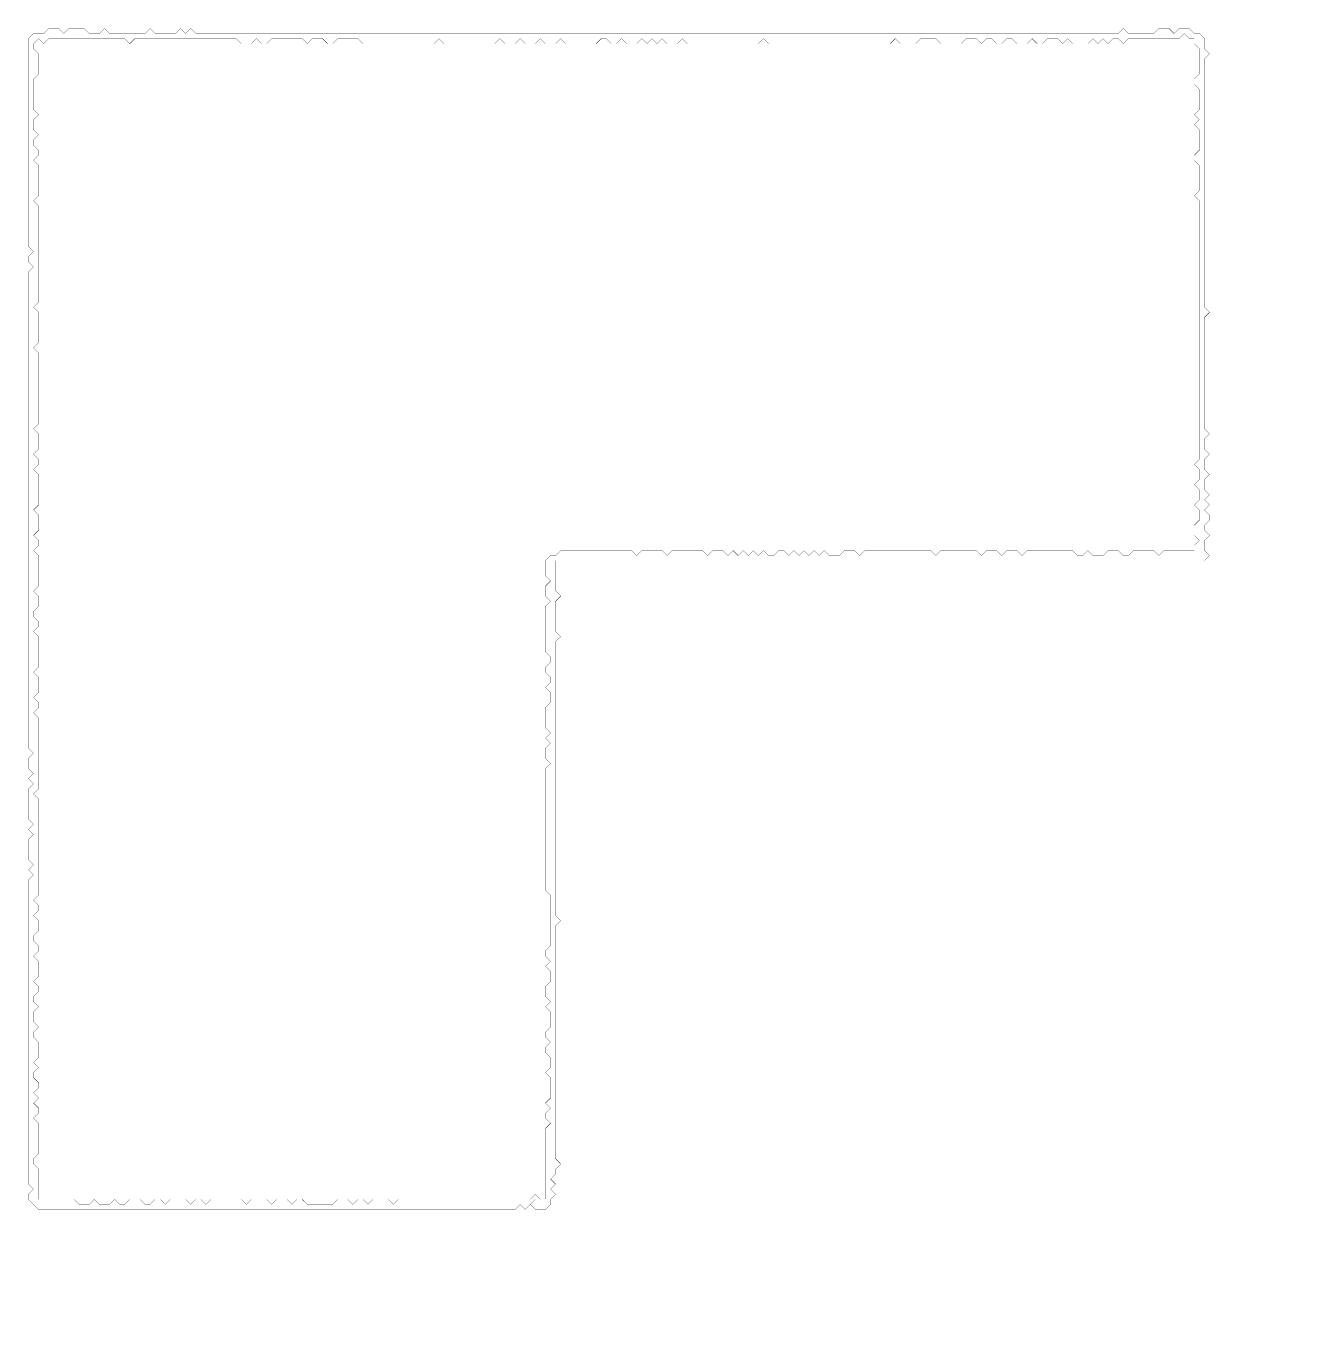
# Model space of a CAD drawing. Header units: metres. Extents: x 0 to 5174, y -5174 to 0.
# Drawn here: x 2597 to 5174, y -5174 to -2587 of the extents above; entities that cross this region are included whole.
import ezdxf

# ---------------------------------------------------------------- set-up
doc = ezdxf.new("R2010")
doc.units = ezdxf.units.M
doc.layers.add('conductor', color=1, linetype='Continuous')
doc.layers.add('substrate', color=5, linetype='Continuous')

msp = doc.modelspace()

# ---------------------------------------------------------------- linework, layer by layer
at = {"layer": 'conductor', "const_width": 0.5}
msp.add_lwpolyline([(4910.625, -2602.125), (4900.5, -2612.25), (4890.375, -2612.25), (4880.25, -2612.25), (4870.125, -2612.25), (4860, -2612.25), (4849.875, -2612.25), (4839.75, -2612.25), (4829.625, -2612.25), (4819.5, -2612.25), (4809.375, -2612.25), (4799.25, -2612.25), (4789.125, -2622.375), (4779, -2612.25), (4768.875, -2612.25), (4758.75, -2622.375), (4748.625, -2612.25), (4738.5, -2622.375), (4728.375, -2612.25), (4718.25, -2622.375), (4708.125, -2622.375), (4698, -2622.375), (4687.875, -2622.375), (4677.75, -2612.25), (4667.625, -2622.375), (4657.5, -2612.25), (4647.375, -2612.25), (4637.25, -2612.25), (4627.125, -2622.375), (4617, -2622.375), (4606.875, -2612.25), (4596.75, -2622.375), (4586.625, -2622.375), (4576.5, -2622.375), (4566.375, -2612.25), (4556.25, -2612.25), (4546.125, -2622.375), (4536, -2622.375), (4525.875, -2612.25), (4515.75, -2612.25), (4505.625, -2622.375), (4495.5, -2612.25), (4485.375, -2612.25), (4475.25, -2612.25), (4465.125, -2622.375), (4455, -2622.375), (4444.875, -2622.375), (4434.75, -2622.375), (4424.625, -2622.375), (4414.5, -2612.25), (4404.375, -2612.25), (4394.25, -2612.25), (4384.125, -2612.25), (4374, -2622.375), (4363.875, -2622.375), (4353.75, -2622.375), (4343.625, -2622.375), (4333.5, -2612.25), (4323.375, -2622.375), (4313.25, -2622.375), (4303.125, -2622.375), (4293, -2622.375), (4282.875, -2622.375), (4272.75, -2622.375), (4262.625, -2622.375), (4252.5, -2622.375), (4242.375, -2622.375), (4232.25, -2622.375), (4222.125, -2622.375), (4212, -2622.375), (4201.875, -2622.375), (4191.75, -2622.375), (4181.625, -2622.375), (4171.5, -2622.375), (4161.375, -2622.375), (4151.25, -2622.375), (4141.125, -2622.375), (4131, -2622.375), (4120.875, -2622.375), (4110.75, -2622.375), (4100.625, -2622.375), (4090.5, -2622.375), (4080.375, -2622.375), (4070.25, -2612.25), (4060.125, -2622.375), (4050, -2622.375), (4039.875, -2622.375), (4029.75, -2622.375), (4019.625, -2622.375), (4009.5, -2622.375), (3999.375, -2622.375), (3989.25, -2622.375), (3979.125, -2622.375), (3969, -2622.375), (3958.875, -2622.375), (3948.75, -2622.375), (3938.625, -2622.375), (3928.5, -2622.375), (3918.375, -2622.375), (3908.25, -2612.25), (3898.125, -2622.375), (3888, -2622.375), (3877.875, -2622.375), (3867.75, -2612.25), (3857.625, -2622.375), (3847.5, -2612.25), (3837.375, -2622.375), (3827.25, -2612.25), (3817.125, -2622.375), (3807, -2622.375), (3796.875, -2622.375), (3786.75, -2612.25), (3776.625, -2622.375), (3766.5, -2622.375), (3756.375, -2612.25), (3746.25, -2612.25), (3736.125, -2622.375), (3726, -2622.375), (3715.875, -2622.375), (3705.75, -2622.375), (3695.625, -2622.375), (3685.5, -2622.375), (3675.375, -2622.375), (3665.25, -2612.25), (3655.125, -2622.375), (3645, -2622.375), (3634.875, -2622.375), (3624.75, -2612.25), (3614.625, -2622.375), (3604.5, -2622.375), (3594.375, -2622.375), (3584.25, -2612.25), (3574.125, -2622.375), (3564, -2622.375), (3553.875, -2622.375), (3543.75, -2612.25), (3533.625, -2622.375), (3523.5, -2622.375), (3513.375, -2622.375), (3503.25, -2622.375), (3493.125, -2622.375), (3483, -2622.375), (3472.875, -2622.375), (3462.75, -2622.375), (3452.625, -2622.375), (3442.5, -2622.375), (3432.375, -2622.375), (3422.25, -2612.25), (3412.125, -2622.375), (3402, -2622.375), (3391.875, -2622.375), (3381.75, -2622.375), (3371.625, -2622.375), (3361.5, -2622.375), (3351.375, -2622.375), (3341.25, -2622.375), (3331.125, -2622.375), (3321, -2622.375), (3310.875, -2622.375), (3300.75, -2622.375), (3290.625, -2622.375), (3280.5, -2622.375), (3270.375, -2622.375), (3260.25, -2612.25), (3250.125, -2612.25), (3240, -2612.25), (3229.875, -2612.25), (3219.75, -2612.25), (3209.625, -2622.375), (3199.5, -2622.375), (3189.375, -2612.25), (3179.25, -2612.25), (3169.125, -2612.25), (3159, -2622.375), (3148.875, -2612.25), (3138.75, -2612.25), (3128.625, -2612.25), (3118.5, -2612.25), (3108.375, -2612.25), (3098.25, -2612.25), (3088.125, -2612.25), (3078, -2622.375), (3067.875, -2622.375), (3057.75, -2612.25), (3047.625, -2622.375), (3037.5, -2622.375), (3027.375, -2622.375), (3017.25, -2612.25), (3007.125, -2612.25), (2997, -2612.25), (2986.875, -2612.25), (2976.75, -2612.25), (2966.625, -2612.25), (2956.5, -2612.25), (2946.375, -2612.25), (2936.25, -2612.25), (2926.125, -2612.25), (2916, -2612.25), (2905.875, -2612.25), (2895.75, -2612.25), (2885.625, -2612.25), (2875.5, -2612.25), (2865.375, -2612.25), (2855.25, -2612.25), (2845.125, -2612.25), (2835, -2612.25), (2824.875, -2612.25), (2814.75, -2612.25), (2804.625, -2622.375), (2794.5, -2612.25), (2784.375, -2612.25), (2774.25, -2612.25), (2764.125, -2612.25), (2754, -2612.25), (2743.875, -2612.25), (2733.75, -2612.25), (2723.625, -2612.25), (2713.5, -2612.25), (2703.375, -2612.25), (2693.25, -2612.25), (2683.125, -2612.25), (2673, -2612.25), (2662.875, -2612.25), (2652.75, -2612.25), (2642.625, -2612.25), (2632.5, -2622.375), (2622.375, -2612.25), (2612.25, -2622.375), (2612.25, -2632.5), (2622.375, -2642.625), (2622.375, -2652.75), (2622.375, -2662.875), (2622.375, -2673), (2622.375, -2683.125), (2612.25, -2693.25), (2612.25, -2703.375), (2612.25, -2713.5), (2612.25, -2723.625), (2612.25, -2733.75), (2612.25, -2743.875), (2612.25, -2754), (2622.375, -2764.125), (2612.25, -2774.25), (2612.25, -2784.375), (2612.25, -2794.5), (2622.375, -2804.625), (2612.25, -2814.75), (2612.25, -2824.875), (2622.375, -2835), (2622.375, -2845.125), (2612.25, -2855.25), (2622.375, -2865.375), (2622.375, -2875.5), (2622.375, -2885.625), (2622.375, -2895.75), (2622.375, -2905.875), (2622.375, -2916), (2622.375, -2926.125), (2612.25, -2936.25), (2622.375, -2946.375), (2622.375, -2956.5), (2622.375, -2966.625), (2622.375, -2976.75), (2622.375, -2986.875), (2622.375, -2997), (2622.375, -3007.125), (2622.375, -3017.25), (2622.375, -3027.375), (2622.375, -3037.5), (2622.375, -3047.625), (2622.375, -3057.75), (2622.375, -3067.875), (2622.375, -3078), (2622.375, -3088.125), (2622.375, -3098.25), (2622.375, -3108.375), (2622.375, -3118.5), (2622.375, -3128.625), (2622.375, -3138.75), (2612.25, -3148.875), (2622.375, -3159), (2622.375, -3169.125), (2622.375, -3179.25), (2622.375, -3189.375), (2622.375, -3199.5), (2622.375, -3209.625), (2622.375, -3219.75), (2612.25, -3229.875), (2622.375, -3240), (2622.375, -3250.125), (2622.375, -3260.25), (2622.375, -3270.375), (2622.375, -3280.5), (2622.375, -3290.625), (2622.375, -3300.75), (2622.375, -3310.875), (2622.375, -3321), (2622.375, -3331.125), (2622.375, -3341.25), (2622.375, -3351.375), (2622.375, -3361.5), (2622.375, -3371.625), (2622.375, -3381.75), (2612.25, -3391.875), (2622.375, -3402), (2622.375, -3412.125), (2622.375, -3422.25), (2622.375, -3432.375), (2612.25, -3442.5), (2622.375, -3452.625), (2622.375, -3462.75), (2612.25, -3472.875), (2622.375, -3483), (2622.375, -3493.125), (2622.375, -3503.25), (2622.375, -3513.375), (2622.375, -3523.5), (2622.375, -3533.625), (2622.375, -3543.75), (2612.25, -3553.875), (2622.375, -3564), (2622.375, -3574.125), (2622.375, -3584.25), (2622.375, -3594.375), (2612.25, -3604.5), (2622.375, -3614.625), (2622.375, -3624.75), (2612.25, -3634.875), (2622.375, -3645), (2622.375, -3655.125), (2622.375, -3665.25), (2622.375, -3675.375), (2622.375, -3685.5), (2622.375, -3695.625), (2622.375, -3705.75), (2612.25, -3715.875), (2622.375, -3726), (2622.375, -3736.125), (2622.375, -3746.25), (2612.25, -3756.375), (2612.25, -3766.5), (2622.375, -3776.625), (2622.375, -3786.75), (2612.25, -3796.875), (2622.375, -3807), (2622.375, -3817.125), (2622.375, -3827.25), (2622.375, -3837.375), (2622.375, -3847.5), (2622.375, -3857.625), (2622.375, -3867.75), (2612.25, -3877.875), (2622.375, -3888), (2622.375, -3898.125), (2622.375, -3908.25), (2622.375, -3918.375), (2612.25, -3928.5), (2622.375, -3938.625), (2622.375, -3948.75), (2612.25, -3958.875), (2622.375, -3969), (2622.375, -3979.125), (2622.375, -3989.25), (2622.375, -3999.375), (2622.375, -4009.5), (2622.375, -4019.625), (2622.375, -4029.75), (2622.375, -4039.875), (2622.375, -4050), (2622.375, -4060.125), (2622.375, -4070.25), (2622.375, -4080.375), (2622.375, -4090.5), (2622.375, -4100.625), (2622.375, -4110.75), (2612.25, -4120.875), (2622.375, -4131), (2622.375, -4141.125), (2622.375, -4151.25), (2622.375, -4161.375), (2622.375, -4171.5), (2622.375, -4181.625), (2622.375, -4191.75), (2622.375, -4201.875), (2622.375, -4212), (2622.375, -4222.125), (2622.375, -4232.25), (2622.375, -4242.375), (2622.375, -4252.5), (2622.375, -4262.625), (2622.375, -4272.75), (2622.375, -4282.875), (2622.375, -4293), (2622.375, -4303.125), (2622.375, -4313.25), (2622.375, -4323.375), (2612.25, -4333.5), (2622.375, -4343.625), (2622.375, -4353.75), (2612.25, -4363.875), (2622.375, -4374), (2622.375, -4384.125), (2622.375, -4394.25), (2612.25, -4404.375), (2612.25, -4414.5), (2622.375, -4424.625), (2622.375, -4434.75), (2612.25, -4444.875), (2622.375, -4455), (2622.375, -4465.125), (2622.375, -4475.25), (2622.375, -4485.375), (2612.25, -4495.5), (2622.375, -4505.625), (2622.375, -4515.75), (2612.25, -4525.875), (2612.25, -4536), (2622.375, -4546.125), (2612.25, -4556.25), (2612.25, -4566.375), (2612.25, -4576.5), (2622.375, -4586.625), (2612.25, -4596.75), (2612.25, -4606.875), (2622.375, -4617), (2622.375, -4627.125), (2622.375, -4637.25), (2622.375, -4647.375), (2612.25, -4657.5), (2622.375, -4667.625), (2612.25, -4677.75), (2612.25, -4687.875), (2622.375, -4698), (2622.375, -4708.125), (2612.25, -4718.25), (2622.375, -4728.375), (2612.25, -4738.5), (2622.375, -4748.625), (2622.375, -4758.75), (2612.25, -4768.875), (2622.375, -4779), (2622.375, -4789.125), (2622.375, -4799.25), (2622.375, -4809.375), (2622.375, -4819.5), (2622.375, -4829.625), (2622.375, -4839.75), (2612.25, -4849.875), (2612.25, -4860), (2622.375, -4870.125), (2622.375, -4880.25), (2622.375, -4890.375), (2622.375, -4900.5), (2622.375, -4910.625), (2622.375, -4920.75), (2622.375, -4930.875), (2632.5, -4930.875), (2642.625, -4930.875), (2652.75, -4930.875), (2662.875, -4930.875), (2673, -4930.875), (2683.125, -4930.875), (2693.25, -4930.875), (2703.375, -4941), (2713.5, -4941), (2723.625, -4941), (2733.75, -4930.875), (2743.875, -4941), (2754, -4941), (2764.125, -4941), (2774.25, -4930.875), (2784.375, -4941), (2794.5, -4941), (2804.625, -4930.875), (2814.75, -4930.875), (2824.875, -4930.875), (2835, -4941), (2845.125, -4941), (2855.25, -4930.875), (2865.375, -4930.875), (2875.5, -4941), (2885.625, -4930.875), (2895.75, -4930.875), (2905.875, -4930.875), (2916, -4930.875), (2926.125, -4941), (2936.25, -4930.875), (2946.375, -4930.875), (2956.5, -4941), (2966.625, -4930.875), (2976.75, -4930.875), (2986.875, -4930.875), (2997, -4930.875), (3007.125, -4930.875), (3017.25, -4930.875), (3027.375, -4930.875), (3037.5, -4941), (3047.625, -4930.875), (3057.75, -4930.875), (3067.875, -4930.875), (3078, -4930.875), (3088.125, -4941), (3098.25, -4930.875), (3108.375, -4930.875), (3118.5, -4930.875), (3128.625, -4941), (3138.75, -4930.875), (3148.875, -4930.875), (3159, -4941), (3169.125, -4941), (3179.25, -4941), (3189.375, -4941), (3199.5, -4941), (3209.625, -4941), (3219.75, -4930.875), (3229.875, -4930.875), (3240, -4930.875), (3250.125, -4941), (3260.25, -4930.875), (3270.375, -4930.875), (3280.5, -4941), (3290.625, -4930.875), (3300.75, -4930.875), (3310.875, -4930.875), (3321, -4930.875), (3331.125, -4941), (3341.25, -4930.875), (3351.375, -4930.875), (3361.5, -4930.875), (3371.625, -4930.875), (3381.75, -4930.875), (3391.875, -4930.875), (3402, -4930.875), (3412.125, -4930.875), (3422.25, -4930.875), (3432.375, -4930.875), (3442.5, -4930.875), (3452.625, -4930.875), (3462.75, -4930.875), (3472.875, -4930.875), (3483, -4930.875), (3493.125, -4930.875), (3503.25, -4930.875), (3513.375, -4930.875), (3523.5, -4930.875), (3533.625, -4930.875), (3543.75, -4930.875), (3553.875, -4930.875), (3564, -4930.875), (3574.125, -4930.875), (3584.25, -4930.875), (3594.375, -4930.875), (3604.5, -4930.875), (3614.625, -4920.75), (3624.75, -4930.875), (3634.875, -4930.875), (3634.875, -4920.75), (3634.875, -4910.625), (3634.875, -4900.5), (3634.875, -4890.375), (3634.875, -4880.25), (3634.875, -4870.125), (3634.875, -4860), (3634.875, -4849.875), (3634.875, -4839.75), (3634.875, -4829.625), (3634.875, -4819.5), (3634.875, -4809.375), (3634.875, -4799.25), (3634.875, -4789.125), (3645, -4779), (3634.875, -4768.875), (3634.875, -4758.75), (3645, -4748.625), (3634.875, -4738.5), (3645, -4728.375), (3645, -4718.25), (3645, -4708.125), (3645, -4698), (3645, -4687.875), (3634.875, -4677.75), (3645, -4667.625), (3645, -4657.5), (3645, -4647.375), (3634.875, -4637.25), (3634.875, -4627.125), (3645, -4617), (3634.875, -4606.875), (3634.875, -4596.75), (3645, -4586.625), (3645, -4576.5), (3645, -4566.375), (3645, -4556.25), (3634.875, -4546.125), (3645, -4536), (3634.875, -4525.875), (3634.875, -4515.75), (3634.875, -4505.625), (3645, -4495.5), (3645, -4485.375), (3645, -4475.25), (3634.875, -4465.125), (3645, -4455), (3634.875, -4444.875), (3634.875, -4434.75), (3645, -4424.625), (3645, -4414.5), (3645, -4404.375), (3645, -4394.25), (3645, -4384.125), (3645, -4374), (3645, -4363.875), (3645, -4353.75), (3645, -4343.625), (3645, -4333.5), (3645, -4323.375), (3634.875, -4313.25), (3634.875, -4303.125), (3634.875, -4293), (3634.875, -4282.875), (3634.875, -4272.75), (3634.875, -4262.625), (3634.875, -4252.5), (3634.875, -4242.375), (3634.875, -4232.25), (3634.875, -4222.125), (3634.875, -4212), (3634.875, -4201.875), (3634.875, -4191.75), (3634.875, -4181.625), (3634.875, -4171.5), (3634.875, -4161.375), (3634.875, -4151.25), (3634.875, -4141.125), (3634.875, -4131), (3634.875, -4120.875), (3634.875, -4110.75), (3634.875, -4100.625), (3634.875, -4090.5), (3634.875, -4080.375), (3634.875, -4070.25), (3645, -4060.125), (3634.875, -4050), (3634.875, -4039.875), (3634.875, -4029.75), (3645, -4019.625), (3634.875, -4009.5), (3645, -3999.375), (3634.875, -3989.25), (3634.875, -3979.125), (3634.875, -3969), (3634.875, -3958.875), (3634.875, -3948.75), (3645, -3938.625), (3645, -3928.5), (3645, -3918.375), (3634.875, -3908.25), (3645, -3898.125), (3645, -3888), (3634.875, -3877.875), (3634.875, -3867.75), (3645, -3857.625), (3645, -3847.5), (3634.875, -3837.375), (3634.875, -3827.25), (3634.875, -3817.125), (3634.875, -3807), (3634.875, -3796.875), (3634.875, -3786.75), (3634.875, -3776.625), (3634.875, -3766.5), (3634.875, -3756.375), (3634.875, -3746.25), (3645, -3736.125), (3634.875, -3726), (3634.875, -3715.875), (3634.875, -3705.75), (3645, -3695.625), (3634.875, -3685.5), (3634.875, -3675.375), (3634.875, -3665.25), (3634.875, -3655.125), (3645, -3645), (3655.125, -3645), (3665.25, -3634.875), (3675.375, -3634.875), (3685.5, -3634.875), (3695.625, -3634.875), (3705.75, -3634.875), (3715.875, -3634.875), (3726, -3634.875), (3736.125, -3634.875), (3746.25, -3634.875), (3756.375, -3634.875), (3766.5, -3634.875), (3776.625, -3634.875), (3786.75, -3634.875), (3796.875, -3634.875), (3807, -3634.875), (3817.125, -3645), (3827.25, -3634.875), (3837.375, -3634.875), (3847.5, -3634.875), (3857.625, -3634.875), (3867.75, -3634.875), (3877.875, -3645), (3888, -3634.875), (3898.125, -3634.875), (3908.25, -3634.875), (3918.375, -3634.875), (3928.5, -3634.875), (3938.625, -3634.875), (3948.75, -3634.875), (3958.875, -3645), (3969, -3634.875), (3979.125, -3634.875), (3989.25, -3634.875), (3999.375, -3645), (4009.5, -3634.875), (4019.625, -3645), (4029.75, -3634.875), (4039.875, -3645), (4050, -3634.875), (4060.125, -3645), (4070.25, -3634.875), (4080.375, -3645), (4090.5, -3645), (4100.625, -3634.875), (4110.75, -3634.875), (4120.875, -3645), (4131, -3634.875), (4141.125, -3645), (4151.25, -3634.875), (4161.375, -3645), (4171.5, -3634.875), (4181.625, -3645), (4191.75, -3634.875), (4201.875, -3645), (4212, -3645), (4222.125, -3645), (4232.25, -3634.875), (4242.375, -3634.875), (4252.5, -3634.875), (4262.625, -3645), (4272.75, -3634.875), (4282.875, -3634.875), (4293, -3634.875), (4303.125, -3634.875), (4313.25, -3634.875), (4323.375, -3634.875), (4333.5, -3634.875), (4343.625, -3634.875), (4353.75, -3634.875), (4363.875, -3634.875), (4374, -3634.875), (4384.125, -3634.875), (4394.25, -3634.875), (4404.375, -3634.875), (4414.5, -3645), (4424.625, -3634.875), (4434.75, -3634.875), (4444.875, -3634.875), (4455, -3634.875), (4465.125, -3634.875), (4475.25, -3634.875), (4485.375, -3634.875), (4495.5, -3634.875), (4505.625, -3645), (4515.75, -3634.875), (4525.875, -3634.875), (4536, -3634.875), (4546.125, -3645), (4556.25, -3634.875), (4566.375, -3634.875), (4576.5, -3634.875), (4586.625, -3645), (4596.75, -3634.875), (4606.875, -3634.875), (4617, -3634.875), (4627.125, -3634.875), (4637.25, -3634.875), (4647.375, -3634.875), (4657.5, -3634.875), (4667.625, -3634.875), (4677.75, -3634.875), (4687.875, -3634.875), (4698, -3645), (4708.125, -3645), (4718.25, -3634.875), (4728.375, -3645), (4738.5, -3645), (4748.625, -3645), (4758.75, -3634.875), (4768.875, -3634.875), (4779, -3634.875), (4789.125, -3645), (4799.25, -3645), (4809.375, -3634.875), (4819.5, -3634.875), (4829.625, -3634.875), (4839.75, -3634.875), (4849.875, -3634.875), (4860, -3645), (4870.125, -3634.875), (4880.25, -3634.875), (4890.375, -3634.875), (4900.5, -3634.875), (4910.625, -3634.875), (4920.75, -3634.875), (4930.875, -3634.875), (4930.875, -3624.75), (4941, -3614.625), (4930.875, -3604.5), (4930.875, -3594.375), (4930.875, -3584.25), (4941, -3574.125), (4941, -3564), (4941, -3553.875), (4930.875, -3543.75), (4941, -3533.625), (4941, -3523.5), (4941, -3513.375), (4930.875, -3503.25), (4941, -3493.125), (4941, -3483), (4941, -3472.875), (4930.875, -3462.75), (4941, -3452.625), (4941, -3442.5), (4941, -3432.375), (4941, -3422.25), (4941, -3412.125), (4941, -3402), (4941, -3391.875), (4941, -3381.75), (4941, -3371.625), (4941, -3361.5), (4941, -3351.375), (4941, -3341.25), (4941, -3331.125), (4941, -3321), (4941, -3310.875), (4941, -3300.75), (4941, -3290.625), (4941, -3280.5), (4941, -3270.375), (4941, -3260.25), (4941, -3250.125), (4941, -3240), (4941, -3229.875), (4941, -3219.75), (4941, -3209.625), (4941, -3199.5), (4941, -3189.375), (4941, -3179.25), (4941, -3169.125), (4941, -3159), (4941, -3148.875), (4941, -3138.75), (4941, -3128.625), (4941, -3118.5), (4941, -3108.375), (4941, -3098.25), (4941, -3088.125), (4941, -3078), (4941, -3067.875), (4941, -3057.75), (4941, -3047.625), (4941, -3037.5), (4941, -3027.375), (4941, -3017.25), (4941, -3007.125), (4941, -2997), (4941, -2986.875), (4941, -2976.75), (4941, -2966.625), (4941, -2956.5), (4941, -2946.375), (4941, -2936.25), (4930.875, -2926.125), (4941, -2916), (4941, -2905.875), (4941, -2895.75), (4941, -2885.625), (4941, -2875.5), (4941, -2865.375), (4930.875, -2855.25), (4930.875, -2845.125), (4941, -2835), (4941, -2824.875), (4941, -2814.75), (4941, -2804.625), (4941, -2794.5), (4930.875, -2784.375), (4941, -2774.25), (4930.875, -2764.125), (4941, -2754), (4941, -2743.875), (4941, -2733.75), (4941, -2723.625), (4941, -2713.5), (4930.875, -2703.375), (4930.875, -2693.25), (4941, -2683.125), (4941, -2673), (4941, -2662.875), (4941, -2652.75), (4941, -2642.625), (4941, -2632.5), (4930.875, -2622.375), (4930.875, -2612.25), (4920.75, -2612.25)], close=True, dxfattribs=at)
at = {"layer": 'substrate', "const_width": 0.5}
msp.add_lwpolyline([(2592, -5173.875), (2602.125, -5173.875), (2612.25, -5173.875), (2622.375, -5173.875), (2632.5, -5173.875), (2642.625, -5173.875), (2652.75, -5173.875), (2662.875, -5173.875), (2673, -5173.875), (2683.125, -5173.875), (2693.25, -5173.875), (2703.375, -5173.875), (2713.5, -5173.875), (2723.625, -5173.875), (2733.75, -5173.875), (2743.875, -5173.875), (2754, -5173.875), (2764.125, -5173.875), (2774.25, -5173.875), (2784.375, -5173.875), (2794.5, -5173.875), (2804.625, -5173.875), (2814.75, -5173.875), (2824.875, -5173.875), (2835, -5173.875), (2845.125, -5173.875), (2855.25, -5173.875), (2865.375, -5173.875), (2875.5, -5173.875), (2885.625, -5173.875), (2895.75, -5173.875), (2905.875, -5173.875), (2916, -5173.875), (2926.125, -5173.875), (2936.25, -5173.875), (2946.375, -5173.875), (2956.5, -5173.875), (2966.625, -5173.875), (2976.75, -5173.875), (2986.875, -5173.875), (2997, -5173.875), (3007.125, -5173.875), (3017.25, -5173.875), (3027.375, -5173.875), (3037.5, -5173.875), (3047.625, -5173.875), (3057.75, -5173.875), (3067.875, -5173.875), (3078, -5173.875), (3088.125, -5173.875), (3098.25, -5173.875), (3108.375, -5173.875), (3118.5, -5173.875), (3128.625, -5173.875), (3138.75, -5173.875), (3148.875, -5173.875), (3159, -5173.875), (3169.125, -5173.875), (3179.25, -5173.875), (3189.375, -5173.875), (3199.5, -5173.875), (3209.625, -5173.875), (3219.75, -5173.875), (3229.875, -5173.875), (3240, -5173.875), (3250.125, -5173.875), (3260.25, -5173.875), (3270.375, -5173.875), (3280.5, -5173.875), (3290.625, -5173.875), (3300.75, -5173.875), (3310.875, -5173.875), (3321, -5173.875), (3331.125, -5173.875), (3341.25, -5173.875), (3351.375, -5173.875), (3361.5, -5173.875), (3371.625, -5173.875), (3381.75, -5173.875), (3391.875, -5173.875), (3402, -5173.875), (3412.125, -5173.875), (3422.25, -5173.875), (3432.375, -5173.875), (3442.5, -5173.875), (3452.625, -5173.875), (3462.75, -5173.875), (3472.875, -5173.875), (3483, -5173.875), (3493.125, -5173.875), (3503.25, -5173.875), (3513.375, -5173.875), (3523.5, -5173.875), (3533.625, -5173.875), (3543.75, -5173.875), (3553.875, -5173.875), (3564, -5173.875), (3574.125, -5173.875), (3584.25, -5173.875), (3594.375, -5173.875), (3604.5, -5173.875), (3614.625, -5173.875), (3624.75, -5173.875), (3634.875, -5173.875), (3645, -5173.875), (3655.125, -5173.875), (3665.25, -5173.875), (3675.375, -5173.875), (3685.5, -5173.875), (3695.625, -5173.875), (3705.75, -5173.875), (3715.875, -5173.875), (3726, -5173.875), (3736.125, -5173.875), (3746.25, -5173.875), (3756.375, -5173.875), (3766.5, -5173.875), (3776.625, -5173.875), (3786.75, -5173.875), (3796.875, -5173.875), (3807, -5173.875), (3817.125, -5173.875), (3827.25, -5173.875), (3837.375, -5173.875), (3847.5, -5173.875), (3857.625, -5173.875), (3867.75, -5173.875), (3877.875, -5173.875), (3888, -5173.875), (3898.125, -5173.875), (3908.25, -5173.875), (3918.375, -5173.875), (3928.5, -5173.875), (3938.625, -5173.875), (3948.75, -5173.875), (3958.875, -5173.875), (3969, -5173.875), (3979.125, -5173.875), (3989.25, -5173.875), (3999.375, -5173.875), (4009.5, -5173.875), (4019.625, -5173.875), (4029.75, -5173.875), (4039.875, -5173.875), (4050, -5173.875), (4060.125, -5173.875), (4070.25, -5173.875), (4080.375, -5173.875), (4090.5, -5173.875), (4100.625, -5173.875), (4110.75, -5173.875), (4120.875, -5173.875), (4131, -5173.875), (4141.125, -5173.875), (4151.25, -5173.875), (4161.375, -5173.875), (4171.5, -5173.875), (4181.625, -5173.875), (4191.75, -5173.875), (4201.875, -5173.875), (4212, -5173.875), (4222.125, -5173.875), (4232.25, -5173.875), (4242.375, -5173.875), (4252.5, -5173.875), (4262.625, -5173.875), (4272.75, -5173.875), (4282.875, -5173.875), (4293, -5173.875), (4303.125, -5173.875), (4313.25, -5173.875), (4323.375, -5173.875), (4333.5, -5173.875), (4343.625, -5173.875), (4353.75, -5173.875), (4363.875, -5173.875), (4374, -5173.875), (4384.125, -5173.875), (4394.25, -5173.875), (4404.375, -5173.875), (4414.5, -5173.875), (4424.625, -5173.875), (4434.75, -5173.875), (4444.875, -5173.875), (4455, -5173.875), (4465.125, -5173.875), (4475.25, -5173.875), (4485.375, -5173.875), (4495.5, -5173.875), (4505.625, -5173.875), (4515.75, -5173.875), (4525.875, -5173.875), (4536, -5173.875), (4546.125, -5173.875), (4556.25, -5173.875), (4566.375, -5173.875), (4576.5, -5173.875), (4586.625, -5173.875), (4596.75, -5173.875), (4606.875, -5173.875), (4617, -5173.875), (4627.125, -5173.875), (4637.25, -5173.875), (4647.375, -5173.875), (4657.5, -5173.875), (4667.625, -5173.875), (4677.75, -5173.875), (4687.875, -5173.875), (4698, -5173.875), (4708.125, -5173.875), (4718.25, -5173.875), (4728.375, -5173.875), (4738.5, -5173.875), (4748.625, -5173.875), (4758.75, -5173.875), (4768.875, -5173.875), (4779, -5173.875), (4789.125, -5173.875), (4799.25, -5173.875), (4809.375, -5173.875), (4819.5, -5173.875), (4829.625, -5173.875), (4839.75, -5173.875), (4849.875, -5173.875), (4860, -5173.875), (4870.125, -5173.875), (4880.25, -5173.875), (4890.375, -5173.875), (4900.5, -5173.875), (4910.625, -5173.875), (4920.75, -5173.875), (4930.875, -5173.875), (4941, -5173.875), (4951.125, -5173.875), (4961.25, -5173.875), (4971.375, -5173.875), (4981.5, -5173.875), (4991.625, -5173.875), (5001.75, -5173.875), (5011.875, -5173.875), (5022, -5173.875), (5032.125, -5173.875), (5042.25, -5173.875), (5052.375, -5173.875), (5062.5, -5173.875), (5072.625, -5173.875), (5082.75, -5173.875), (5092.875, -5173.875), (5103, -5173.875), (5113.125, -5173.875), (5123.25, -5173.875), (5133.375, -5173.875), (5143.5, -5173.875), (5153.625, -5173.875), (5163.75, -5173.875), (5173.875, -5173.875), (5173.875, -5163.75), (5173.875, -5153.625), (5173.875, -5143.5), (5173.875, -5133.375), (5173.875, -5123.25), (5173.875, -5113.125), (5173.875, -5103), (5173.875, -5092.875), (5173.875, -5082.75), (5173.875, -5072.625), (5173.875, -5062.5), (5173.875, -5052.375), (5173.875, -5042.25), (5173.875, -5032.125), (5173.875, -5022), (5173.875, -5011.875), (5173.875, -5001.75), (5173.875, -4991.625), (5173.875, -4981.5), (5173.875, -4971.375), (5173.875, -4961.25), (5173.875, -4951.125), (5173.875, -4941), (5173.875, -4930.875), (5173.875, -4920.75), (5173.875, -4910.625), (5173.875, -4900.5), (5173.875, -4890.375), (5173.875, -4880.25), (5173.875, -4870.125), (5173.875, -4860), (5173.875, -4849.875), (5173.875, -4839.75), (5173.875, -4829.625), (5173.875, -4819.5), (5173.875, -4809.375), (5173.875, -4799.25), (5173.875, -4789.125), (5173.875, -4779), (5173.875, -4768.875), (5173.875, -4758.75), (5173.875, -4748.625), (5173.875, -4738.5), (5173.875, -4728.375), (5173.875, -4718.25), (5173.875, -4708.125), (5173.875, -4698), (5173.875, -4687.875), (5173.875, -4677.75), (5173.875, -4667.625), (5173.875, -4657.5), (5173.875, -4647.375), (5173.875, -4637.25), (5173.875, -4627.125), (5173.875, -4617), (5173.875, -4606.875), (5173.875, -4596.75), (5173.875, -4586.625), (5173.875, -4576.5), (5173.875, -4566.375), (5173.875, -4556.25), (5173.875, -4546.125), (5173.875, -4536), (5173.875, -4525.875), (5173.875, -4515.75), (5173.875, -4505.625), (5173.875, -4495.5), (5173.875, -4485.375), (5173.875, -4475.25), (5173.875, -4465.125), (5173.875, -4455), (5173.875, -4444.875), (5173.875, -4434.75), (5173.875, -4424.625), (5173.875, -4414.5), (5173.875, -4404.375), (5173.875, -4394.25), (5173.875, -4384.125), (5173.875, -4374), (5173.875, -4363.875), (5173.875, -4353.75), (5173.875, -4343.625), (5173.875, -4333.5), (5173.875, -4323.375), (5173.875, -4313.25), (5173.875, -4303.125), (5173.875, -4293), (5173.875, -4282.875), (5173.875, -4272.75), (5173.875, -4262.625), (5173.875, -4252.5), (5173.875, -4242.375), (5173.875, -4232.25), (5173.875, -4222.125), (5173.875, -4212), (5173.875, -4201.875), (5173.875, -4191.75), (5173.875, -4181.625), (5173.875, -4171.5), (5173.875, -4161.375), (5173.875, -4151.25), (5173.875, -4141.125), (5173.875, -4131), (5173.875, -4120.875), (5173.875, -4110.75), (5173.875, -4100.625), (5173.875, -4090.5), (5173.875, -4080.375), (5173.875, -4070.25), (5173.875, -4060.125), (5173.875, -4050), (5173.875, -4039.875), (5173.875, -4029.75), (5173.875, -4019.625), (5173.875, -4009.5), (5173.875, -3999.375), (5173.875, -3989.25), (5173.875, -3979.125), (5173.875, -3969), (5173.875, -3958.875), (5173.875, -3948.75), (5173.875, -3938.625), (5173.875, -3928.5), (5173.875, -3918.375), (5173.875, -3908.25), (5173.875, -3898.125), (5173.875, -3888), (5173.875, -3877.875), (5173.875, -3867.75), (5173.875, -3857.625), (5173.875, -3847.5), (5173.875, -3837.375), (5173.875, -3827.25), (5173.875, -3817.125), (5173.875, -3807), (5173.875, -3796.875), (5173.875, -3786.75), (5173.875, -3776.625), (5173.875, -3766.5), (5173.875, -3756.375), (5173.875, -3746.25), (5173.875, -3736.125), (5173.875, -3726), (5173.875, -3715.875), (5173.875, -3705.75), (5173.875, -3695.625), (5173.875, -3685.5), (5173.875, -3675.375), (5173.875, -3665.25), (5173.875, -3655.125), (5173.875, -3645), (5173.875, -3634.875), (5173.875, -3624.75), (5173.875, -3614.625), (5173.875, -3604.5), (5173.875, -3594.375), (5173.875, -3584.25), (5173.875, -3574.125), (5173.875, -3564), (5173.875, -3553.875), (5173.875, -3543.75), (5173.875, -3533.625), (5173.875, -3523.5), (5173.875, -3513.375), (5173.875, -3503.25), (5173.875, -3493.125), (5173.875, -3483), (5173.875, -3472.875), (5173.875, -3462.75), (5173.875, -3452.625), (5173.875, -3442.5), (5173.875, -3432.375), (5173.875, -3422.25), (5173.875, -3412.125), (5173.875, -3402), (5173.875, -3391.875), (5173.875, -3381.75), (5173.875, -3371.625), (5173.875, -3361.5), (5173.875, -3351.375), (5173.875, -3341.25), (5173.875, -3331.125), (5173.875, -3321), (5173.875, -3310.875), (5173.875, -3300.75), (5173.875, -3290.625), (5173.875, -3280.5), (5173.875, -3270.375), (5173.875, -3260.25), (5173.875, -3250.125), (5173.875, -3240), (5173.875, -3229.875), (5173.875, -3219.75), (5173.875, -3209.625), (5173.875, -3199.5), (5173.875, -3189.375), (5173.875, -3179.25), (5173.875, -3169.125), (5173.875, -3159), (5173.875, -3148.875), (5173.875, -3138.75), (5173.875, -3128.625), (5173.875, -3118.5), (5173.875, -3108.375), (5173.875, -3098.25), (5173.875, -3088.125), (5173.875, -3078), (5173.875, -3067.875), (5173.875, -3057.75), (5173.875, -3047.625), (5173.875, -3037.5), (5173.875, -3027.375), (5173.875, -3017.25), (5173.875, -3007.125), (5173.875, -2997), (5173.875, -2986.875), (5173.875, -2976.75), (5173.875, -2966.625), (5173.875, -2956.5), (5173.875, -2946.375), (5173.875, -2936.25), (5173.875, -2926.125), (5173.875, -2916), (5173.875, -2905.875), (5173.875, -2895.75), (5173.875, -2885.625), (5173.875, -2875.5), (5173.875, -2865.375), (5173.875, -2855.25), (5173.875, -2845.125), (5173.875, -2835), (5173.875, -2824.875), (5173.875, -2814.75), (5173.875, -2804.625), (5173.875, -2794.5), (5173.875, -2784.375), (5173.875, -2774.25), (5173.875, -2764.125), (5173.875, -2754), (5173.875, -2743.875), (5173.875, -2733.75), (5173.875, -2723.625), (5173.875, -2713.5), (5173.875, -2703.375), (5173.875, -2693.25), (5173.875, -2683.125), (5173.875, -2673), (5173.875, -2662.875), (5173.875, -2652.75), (5173.875, -2642.625), (5173.875, -2632.5), (5173.875, -2622.375), (5173.875, -2612.25), (5173.875, -2602.125), (5173.875, -2592), (5173.875, -2581.875)], dxfattribs=at)
msp.add_lwpolyline([(2632.5, -2602.125), (2642.625, -2592), (2652.75, -2592), (2662.875, -2592), (2673, -2602.125), (2683.125, -2592), (2693.25, -2592), (2703.375, -2592), (2713.5, -2592), (2723.625, -2602.125), (2733.75, -2602.125), (2743.875, -2602.125), (2754, -2592), (2764.125, -2602.125), (2774.25, -2602.125), (2784.375, -2602.125), (2794.5, -2602.125), (2804.625, -2602.125), (2814.75, -2602.125), (2824.875, -2602.125), (2835, -2602.125), (2845.125, -2592), (2855.25, -2602.125), (2865.375, -2602.125), (2875.5, -2602.125), (2885.625, -2602.125), (2895.75, -2602.125), (2905.875, -2592), (2916, -2602.125), (2926.125, -2592), (2936.25, -2602.125), (2946.375, -2602.125), (2956.5, -2602.125), (2966.625, -2602.125), (2976.75, -2602.125), (2986.875, -2602.125), (2997, -2602.125), (3007.125, -2602.125), (3017.25, -2602.125), (3027.375, -2602.125), (3037.5, -2602.125), (3047.625, -2602.125), (3057.75, -2602.125), (3067.875, -2602.125), (3078, -2602.125), (3088.125, -2602.125), (3098.25, -2602.125), (3108.375, -2602.125), (3118.5, -2602.125), (3128.625, -2602.125), (3138.75, -2602.125), (3148.875, -2602.125), (3159, -2602.125), (3169.125, -2602.125), (3179.25, -2602.125), (3189.375, -2602.125), (3199.5, -2602.125), (3209.625, -2602.125), (3219.75, -2602.125), (3229.875, -2602.125), (3240, -2602.125), (3250.125, -2602.125), (3260.25, -2602.125), (3270.375, -2602.125), (3280.5, -2602.125), (3290.625, -2602.125), (3300.75, -2602.125), (3310.875, -2602.125), (3321, -2602.125), (3331.125, -2602.125), (3341.25, -2602.125), (3351.375, -2602.125), (3361.5, -2602.125), (3371.625, -2602.125), (3381.75, -2602.125), (3391.875, -2602.125), (3402, -2602.125), (3412.125, -2602.125), (3422.25, -2602.125), (3432.375, -2602.125), (3442.5, -2602.125), (3452.625, -2602.125), (3462.75, -2602.125), (3472.875, -2602.125), (3483, -2602.125), (3493.125, -2602.125), (3503.25, -2602.125), (3513.375, -2602.125), (3523.5, -2602.125), (3533.625, -2602.125), (3543.75, -2602.125), (3553.875, -2602.125), (3564, -2602.125), (3574.125, -2602.125), (3584.25, -2602.125), (3594.375, -2602.125), (3604.5, -2602.125), (3614.625, -2602.125), (3624.75, -2602.125), (3634.875, -2602.125), (3645, -2602.125), (3655.125, -2602.125), (3665.25, -2602.125), (3675.375, -2602.125), (3685.5, -2602.125), (3695.625, -2602.125), (3705.75, -2602.125), (3715.875, -2602.125), (3726, -2602.125), (3736.125, -2602.125), (3746.25, -2602.125), (3756.375, -2602.125), (3766.5, -2602.125), (3776.625, -2602.125), (3786.75, -2602.125), (3796.875, -2602.125), (3807, -2602.125), (3817.125, -2602.125), (3827.25, -2602.125), (3837.375, -2602.125), (3847.5, -2602.125), (3857.625, -2602.125), (3867.75, -2602.125), (3877.875, -2602.125), (3888, -2602.125), (3898.125, -2602.125), (3908.25, -2602.125), (3918.375, -2602.125), (3928.5, -2602.125), (3938.625, -2602.125), (3948.75, -2602.125), (3958.875, -2602.125), (3969, -2602.125), (3979.125, -2602.125), (3989.25, -2602.125), (3999.375, -2602.125), (4009.5, -2602.125), (4019.625, -2602.125), (4029.75, -2602.125), (4039.875, -2602.125), (4050, -2602.125), (4060.125, -2602.125), (4070.25, -2602.125), (4080.375, -2602.125), (4090.5, -2602.125), (4100.625, -2602.125), (4110.75, -2602.125), (4120.875, -2602.125), (4131, -2602.125), (4141.125, -2602.125), (4151.25, -2602.125), (4161.375, -2602.125), (4171.5, -2602.125), (4181.625, -2602.125), (4191.75, -2602.125), (4201.875, -2602.125), (4212, -2602.125), (4222.125, -2602.125), (4232.25, -2602.125), (4242.375, -2602.125), (4252.5, -2602.125), (4262.625, -2602.125), (4272.75, -2602.125), (4282.875, -2602.125), (4293, -2602.125), (4303.125, -2602.125), (4313.25, -2602.125), (4323.375, -2602.125), (4333.5, -2602.125), (4343.625, -2602.125), (4353.75, -2602.125), (4363.875, -2602.125), (4374, -2602.125), (4384.125, -2602.125), (4394.25, -2602.125), (4404.375, -2602.125), (4414.5, -2602.125), (4424.625, -2602.125), (4434.75, -2602.125), (4444.875, -2602.125), (4455, -2602.125), (4465.125, -2602.125), (4475.25, -2602.125), (4485.375, -2602.125), (4495.5, -2602.125), (4505.625, -2602.125), (4515.75, -2602.125), (4525.875, -2602.125), (4536, -2602.125), (4546.125, -2602.125), (4556.25, -2602.125), (4566.375, -2602.125), (4576.5, -2602.125), (4586.625, -2602.125), (4596.75, -2602.125), (4606.875, -2602.125), (4617, -2602.125), (4627.125, -2602.125), (4637.25, -2602.125), (4647.375, -2602.125), (4657.5, -2602.125), (4667.625, -2602.125), (4677.75, -2602.125), (4687.875, -2602.125), (4698, -2602.125), (4708.125, -2602.125), (4718.25, -2602.125), (4728.375, -2602.125), (4738.5, -2602.125), (4748.625, -2602.125), (4758.75, -2602.125), (4768.875, -2602.125), (4779, -2602.125), (4789.125, -2592), (4799.25, -2602.125), (4809.375, -2602.125), (4819.5, -2602.125), (4829.625, -2602.125), (4839.75, -2602.125), (4849.875, -2602.125), (4860, -2592), (4870.125, -2592), (4880.25, -2592), (4890.375, -2602.125), (4900.5, -2592), (4910.625, -2592), (4920.75, -2592), (4930.875, -2602.125), (4941, -2602.125), (4951.125, -2612.25), (4951.125, -2622.375), (4951.125, -2632.5), (4961.25, -2642.625), (4951.125, -2652.75), (4951.125, -2662.875), (4951.125, -2673), (4951.125, -2683.125), (4951.125, -2693.25), (4951.125, -2703.375), (4951.125, -2713.5), (4951.125, -2723.625), (4951.125, -2733.75), (4951.125, -2743.875), (4951.125, -2754), (4951.125, -2764.125), (4951.125, -2774.25), (4951.125, -2784.375), (4951.125, -2794.5), (4951.125, -2804.625), (4951.125, -2814.75), (4951.125, -2824.875), (4951.125, -2835), (4951.125, -2845.125), (4951.125, -2855.25), (4951.125, -2865.375), (4951.125, -2875.5), (4951.125, -2885.625), (4951.125, -2895.75), (4951.125, -2905.875), (4951.125, -2916), (4951.125, -2926.125), (4951.125, -2936.25), (4951.125, -2946.375), (4951.125, -2956.5), (4951.125, -2966.625), (4951.125, -2976.75), (4951.125, -2986.875), (4951.125, -2997), (4951.125, -3007.125), (4951.125, -3017.25), (4951.125, -3027.375), (4951.125, -3037.5), (4951.125, -3047.625), (4951.125, -3057.75), (4951.125, -3067.875), (4951.125, -3078), (4951.125, -3088.125), (4951.125, -3098.25), (4951.125, -3108.375), (4951.125, -3118.5), (4951.125, -3128.625), (4951.125, -3138.75), (4951.125, -3148.875), (4961.25, -3159), (4951.125, -3169.125), (4951.125, -3179.25), (4951.125, -3189.375), (4951.125, -3199.5), (4951.125, -3209.625), (4951.125, -3219.75), (4951.125, -3229.875), (4951.125, -3240), (4951.125, -3250.125), (4951.125, -3260.25), (4951.125, -3270.375), (4951.125, -3280.5), (4951.125, -3290.625), (4951.125, -3300.75), (4951.125, -3310.875), (4951.125, -3321), (4951.125, -3331.125), (4951.125, -3341.25), (4951.125, -3351.375), (4951.125, -3361.5), (4951.125, -3371.625), (4951.125, -3381.75), (4951.125, -3391.875), (4961.25, -3402), (4951.125, -3412.125), (4951.125, -3422.25), (4951.125, -3432.375), (4961.25, -3442.5), (4951.125, -3452.625), (4951.125, -3462.75), (4951.125, -3472.875), (4961.25, -3483), (4951.125, -3493.125), (4951.125, -3503.25), (4951.125, -3513.375), (4961.25, -3523.5), (4951.125, -3533.625), (4961.25, -3543.75), (4951.125, -3553.875), (4961.25, -3564), (4961.25, -3574.125), (4951.125, -3584.25), (4951.125, -3594.375), (4961.25, -3604.5), (4951.125, -3614.625), (4951.125, -3624.75), (4951.125, -3634.875), (4961.25, -3645), (4951.125, -3655.125), (4941, -3655.125), (4930.875, -3655.125), (4920.75, -3655.125), (4910.625, -3655.125), (4900.5, -3655.125), (4890.375, -3655.125), (4880.25, -3655.125), (4870.125, -3655.125), (4860, -3655.125), (4849.875, -3655.125), (4839.75, -3655.125), (4829.625, -3655.125), (4819.5, -3655.125), (4809.375, -3655.125), (4799.25, -3655.125), (4789.125, -3655.125), (4779, -3655.125), (4768.875, -3655.125), (4758.75, -3655.125), (4748.625, -3655.125), (4738.5, -3655.125), (4728.375, -3655.125), (4718.25, -3655.125), (4708.125, -3655.125), (4698, -3655.125), (4687.875, -3655.125), (4677.75, -3655.125), (4667.625, -3655.125), (4657.5, -3655.125), (4647.375, -3655.125), (4637.25, -3655.125), (4627.125, -3655.125), (4617, -3655.125), (4606.875, -3655.125), (4596.75, -3655.125), (4586.625, -3655.125), (4576.5, -3655.125), (4566.375, -3655.125), (4556.25, -3655.125), (4546.125, -3655.125), (4536, -3655.125), (4525.875, -3655.125), (4515.75, -3655.125), (4505.625, -3655.125), (4495.5, -3655.125), (4485.375, -3655.125), (4475.25, -3655.125), (4465.125, -3655.125), (4455, -3655.125), (4444.875, -3655.125), (4434.75, -3655.125), (4424.625, -3655.125), (4414.5, -3655.125), (4404.375, -3655.125), (4394.25, -3655.125), (4384.125, -3655.125), (4374, -3655.125), (4363.875, -3655.125), (4353.75, -3655.125), (4343.625, -3655.125), (4333.5, -3655.125), (4323.375, -3655.125), (4313.25, -3655.125), (4303.125, -3655.125), (4293, -3655.125), (4282.875, -3655.125), (4272.75, -3655.125), (4262.625, -3655.125), (4252.5, -3655.125), (4242.375, -3655.125), (4232.25, -3655.125), (4222.125, -3655.125), (4212, -3655.125), (4201.875, -3655.125), (4191.75, -3655.125), (4181.625, -3655.125), (4171.5, -3655.125), (4161.375, -3655.125), (4151.25, -3655.125), (4141.125, -3655.125), (4131, -3655.125), (4120.875, -3655.125), (4110.75, -3655.125), (4100.625, -3655.125), (4090.5, -3655.125), (4080.375, -3655.125), (4070.25, -3655.125), (4060.125, -3655.125), (4050, -3655.125), (4039.875, -3655.125), (4029.75, -3655.125), (4019.625, -3655.125), (4009.5, -3655.125), (3999.375, -3655.125), (3989.25, -3655.125), (3979.125, -3655.125), (3969, -3655.125), (3958.875, -3655.125), (3948.75, -3655.125), (3938.625, -3655.125), (3928.5, -3655.125), (3918.375, -3655.125), (3908.25, -3655.125), (3898.125, -3655.125), (3888, -3655.125), (3877.875, -3655.125), (3867.75, -3655.125), (3857.625, -3655.125), (3847.5, -3655.125), (3837.375, -3655.125), (3827.25, -3655.125), (3817.125, -3655.125), (3807, -3655.125), (3796.875, -3655.125), (3786.75, -3655.125), (3776.625, -3655.125), (3766.5, -3655.125), (3756.375, -3655.125), (3746.25, -3655.125), (3736.125, -3655.125), (3726, -3655.125), (3715.875, -3655.125), (3705.75, -3655.125), (3695.625, -3655.125), (3685.5, -3655.125), (3675.375, -3655.125), (3665.25, -3655.125), (3655.125, -3655.125), (3655.125, -3665.25), (3655.125, -3675.375), (3655.125, -3685.5), (3655.125, -3695.625), (3655.125, -3705.75), (3655.125, -3715.875), (3665.25, -3726), (3655.125, -3736.125), (3655.125, -3746.25), (3655.125, -3756.375), (3655.125, -3766.5), (3655.125, -3776.625), (3655.125, -3786.75), (3655.125, -3796.875), (3665.25, -3807), (3655.125, -3817.125), (3655.125, -3827.25), (3655.125, -3837.375), (3655.125, -3847.5), (3655.125, -3857.625), (3655.125, -3867.75), (3655.125, -3877.875), (3655.125, -3888), (3655.125, -3898.125), (3655.125, -3908.25), (3655.125, -3918.375), (3655.125, -3928.5), (3655.125, -3938.625), (3655.125, -3948.75), (3655.125, -3958.875), (3655.125, -3969), (3655.125, -3979.125), (3655.125, -3989.25), (3655.125, -3999.375), (3655.125, -4009.5), (3655.125, -4019.625), (3655.125, -4029.75), (3655.125, -4039.875), (3655.125, -4050), (3655.125, -4060.125), (3655.125, -4070.25), (3655.125, -4080.375), (3655.125, -4090.5), (3655.125, -4100.625), (3655.125, -4110.75), (3655.125, -4120.875), (3655.125, -4131), (3655.125, -4141.125), (3655.125, -4151.25), (3655.125, -4161.375), (3655.125, -4171.5), (3655.125, -4181.625), (3655.125, -4191.75), (3655.125, -4201.875), (3655.125, -4212), (3655.125, -4222.125), (3655.125, -4232.25), (3655.125, -4242.375), (3655.125, -4252.5), (3655.125, -4262.625), (3655.125, -4272.75), (3655.125, -4282.875), (3655.125, -4293), (3655.125, -4303.125), (3655.125, -4313.25), (3655.125, -4323.375), (3655.125, -4333.5), (3655.125, -4343.625), (3655.125, -4353.75), (3655.125, -4363.875), (3665.25, -4374), (3655.125, -4384.125), (3655.125, -4394.25), (3655.125, -4404.375), (3655.125, -4414.5), (3655.125, -4424.625), (3655.125, -4434.75), (3655.125, -4444.875), (3655.125, -4455), (3655.125, -4465.125), (3655.125, -4475.25), (3655.125, -4485.375), (3655.125, -4495.5), (3655.125, -4505.625), (3655.125, -4515.75), (3655.125, -4525.875), (3655.125, -4536), (3655.125, -4546.125), (3655.125, -4556.25), (3655.125, -4566.375), (3655.125, -4576.5), (3655.125, -4586.625), (3655.125, -4596.75), (3655.125, -4606.875), (3655.125, -4617), (3655.125, -4627.125), (3655.125, -4637.25), (3655.125, -4647.375), (3655.125, -4657.5), (3655.125, -4667.625), (3655.125, -4677.75), (3655.125, -4687.875), (3655.125, -4698), (3655.125, -4708.125), (3655.125, -4718.25), (3655.125, -4728.375), (3655.125, -4738.5), (3655.125, -4748.625), (3655.125, -4758.75), (3655.125, -4768.875), (3655.125, -4779), (3655.125, -4789.125), (3655.125, -4799.25), (3655.125, -4809.375), (3655.125, -4819.5), (3655.125, -4829.625), (3655.125, -4839.75), (3655.125, -4849.875), (3665.25, -4860), (3655.125, -4870.125), (3655.125, -4880.25), (3645, -4890.375), (3655.125, -4900.5), (3645, -4910.625), (3655.125, -4920.75), (3645, -4930.875), (3645, -4941), (3634.875, -4951.125), (3624.75, -4951.125), (3614.625, -4951.125), (3604.5, -4941), (3614.625, -4930.875), (3604.5, -4941), (3594.375, -4951.125), (3584.25, -4941), (3574.125, -4951.125), (3564, -4951.125), (3553.875, -4951.125), (3543.75, -4951.125), (3533.625, -4951.125), (3523.5, -4951.125), (3513.375, -4951.125), (3503.25, -4951.125), (3493.125, -4951.125), (3483, -4951.125), (3472.875, -4951.125), (3462.75, -4951.125), (3452.625, -4951.125), (3442.5, -4951.125), (3432.375, -4951.125), (3422.25, -4951.125), (3412.125, -4951.125), (3402, -4951.125), (3391.875, -4951.125), (3381.75, -4951.125), (3371.625, -4951.125), (3361.5, -4951.125), (3351.375, -4951.125), (3341.25, -4951.125), (3331.125, -4951.125), (3321, -4951.125), (3310.875, -4951.125), (3300.75, -4951.125), (3290.625, -4951.125), (3280.5, -4951.125), (3270.375, -4951.125), (3260.25, -4951.125), (3250.125, -4951.125), (3240, -4951.125), (3229.875, -4951.125), (3219.75, -4951.125), (3209.625, -4951.125), (3199.5, -4951.125), (3189.375, -4951.125), (3179.25, -4951.125), (3169.125, -4951.125), (3159, -4951.125), (3148.875, -4951.125), (3138.75, -4951.125), (3128.625, -4951.125), (3118.5, -4951.125), (3108.375, -4951.125), (3098.25, -4951.125), (3088.125, -4951.125), (3078, -4951.125), (3067.875, -4951.125), (3057.75, -4951.125), (3047.625, -4951.125), (3037.5, -4951.125), (3027.375, -4951.125), (3017.25, -4951.125), (3007.125, -4951.125), (2997, -4951.125), (2986.875, -4951.125), (2976.75, -4951.125), (2966.625, -4951.125), (2956.5, -4951.125), (2946.375, -4951.125), (2936.25, -4951.125), (2926.125, -4951.125), (2916, -4951.125), (2905.875, -4951.125), (2895.75, -4951.125), (2885.625, -4951.125), (2875.5, -4951.125), (2865.375, -4951.125), (2855.25, -4951.125), (2845.125, -4951.125), (2835, -4951.125), (2824.875, -4951.125), (2814.75, -4951.125), (2804.625, -4951.125), (2794.5, -4951.125), (2784.375, -4951.125), (2774.25, -4951.125), (2764.125, -4951.125), (2754, -4951.125), (2743.875, -4951.125), (2733.75, -4951.125), (2723.625, -4951.125), (2713.5, -4951.125), (2703.375, -4951.125), (2693.25, -4951.125), (2683.125, -4951.125), (2673, -4951.125), (2662.875, -4951.125), (2652.75, -4951.125), (2642.625, -4951.125), (2632.5, -4951.125), (2622.375, -4951.125), (2612.25, -4941), (2602.125, -4930.875), (2602.125, -4920.75), (2612.25, -4910.625), (2602.125, -4900.5), (2602.125, -4890.375), (2602.125, -4880.25), (2602.125, -4870.125), (2602.125, -4860), (2602.125, -4849.875), (2602.125, -4839.75), (2602.125, -4829.625), (2602.125, -4819.5), (2602.125, -4809.375), (2602.125, -4799.25), (2602.125, -4789.125), (2602.125, -4779), (2602.125, -4768.875), (2602.125, -4758.75), (2602.125, -4748.625), (2602.125, -4738.5), (2602.125, -4728.375), (2602.125, -4718.25), (2602.125, -4708.125), (2602.125, -4698), (2602.125, -4687.875), (2602.125, -4677.75), (2602.125, -4667.625), (2602.125, -4657.5), (2602.125, -4647.375), (2602.125, -4637.25), (2602.125, -4627.125), (2602.125, -4617), (2602.125, -4606.875), (2602.125, -4596.75), (2602.125, -4586.625), (2602.125, -4576.5), (2602.125, -4566.375), (2602.125, -4556.25), (2602.125, -4546.125), (2602.125, -4536), (2602.125, -4525.875), (2602.125, -4515.75), (2602.125, -4505.625), (2602.125, -4495.5), (2602.125, -4485.375), (2602.125, -4475.25), (2602.125, -4465.125), (2602.125, -4455), (2602.125, -4444.875), (2602.125, -4434.75), (2602.125, -4424.625), (2602.125, -4414.5), (2602.125, -4404.375), (2602.125, -4394.25), (2602.125, -4384.125), (2602.125, -4374), (2602.125, -4363.875), (2602.125, -4353.75), (2602.125, -4343.625), (2602.125, -4333.5), (2602.125, -4323.375), (2602.125, -4313.25), (2602.125, -4303.125), (2602.125, -4293), (2612.25, -4282.875), (2602.125, -4272.75), (2612.25, -4262.625), (2602.125, -4252.5), (2602.125, -4242.375), (2602.125, -4232.25), (2602.125, -4222.125), (2602.125, -4212), (2612.25, -4201.875), (2602.125, -4191.75), (2612.25, -4181.625), (2602.125, -4171.5), (2602.125, -4161.375), (2602.125, -4151.25), (2602.125, -4141.125), (2602.125, -4131), (2602.125, -4120.875), (2602.125, -4110.75), (2612.25, -4100.625), (2602.125, -4090.5), (2612.25, -4080.375), (2602.125, -4070.25), (2602.125, -4060.125), (2602.125, -4050), (2612.25, -4039.875), (2602.125, -4029.75), (2602.125, -4019.625), (2602.125, -4009.5), (2602.125, -3999.375), (2602.125, -3989.25), (2602.125, -3979.125), (2602.125, -3969), (2602.125, -3958.875), (2602.125, -3948.75), (2602.125, -3938.625), (2602.125, -3928.5), (2602.125, -3918.375), (2602.125, -3908.25), (2602.125, -3898.125), (2602.125, -3888), (2602.125, -3877.875), (2602.125, -3867.75), (2602.125, -3857.625), (2602.125, -3847.5), (2602.125, -3837.375), (2602.125, -3827.25), (2602.125, -3817.125), (2602.125, -3807), (2602.125, -3796.875), (2602.125, -3786.75), (2602.125, -3776.625), (2602.125, -3766.5), (2602.125, -3756.375), (2602.125, -3746.25), (2602.125, -3736.125), (2602.125, -3726), (2602.125, -3715.875), (2602.125, -3705.75), (2602.125, -3695.625), (2602.125, -3685.5), (2602.125, -3675.375), (2602.125, -3665.25), (2602.125, -3655.125), (2602.125, -3645), (2602.125, -3634.875), (2602.125, -3624.75), (2602.125, -3614.625), (2602.125, -3604.5), (2602.125, -3594.375), (2602.125, -3584.25), (2602.125, -3574.125), (2602.125, -3564), (2602.125, -3553.875), (2602.125, -3543.75), (2602.125, -3533.625), (2602.125, -3523.5), (2602.125, -3513.375), (2602.125, -3503.25), (2602.125, -3493.125), (2602.125, -3483), (2602.125, -3472.875), (2602.125, -3462.75), (2602.125, -3452.625), (2602.125, -3442.5), (2602.125, -3432.375), (2602.125, -3422.25), (2602.125, -3412.125), (2602.125, -3402), (2602.125, -3391.875), (2602.125, -3381.75), (2602.125, -3371.625), (2602.125, -3361.5), (2602.125, -3351.375), (2602.125, -3341.25), (2602.125, -3331.125), (2602.125, -3321), (2602.125, -3310.875), (2602.125, -3300.75), (2602.125, -3290.625), (2602.125, -3280.5), (2602.125, -3270.375), (2602.125, -3260.25), (2602.125, -3250.125), (2602.125, -3240), (2602.125, -3229.875), (2602.125, -3219.75), (2602.125, -3209.625), (2602.125, -3199.5), (2602.125, -3189.375), (2602.125, -3179.25), (2602.125, -3169.125), (2602.125, -3159), (2602.125, -3148.875), (2602.125, -3138.75), (2602.125, -3128.625), (2602.125, -3118.5), (2602.125, -3108.375), (2602.125, -3098.25), (2602.125, -3088.125), (2602.125, -3078), (2612.25, -3067.875), (2602.125, -3057.75), (2602.125, -3047.625), (2612.25, -3037.5), (2602.125, -3027.375), (2602.125, -3017.25), (2602.125, -3007.125), (2602.125, -2997), (2602.125, -2986.875), (2602.125, -2976.75), (2602.125, -2966.625), (2602.125, -2956.5), (2602.125, -2946.375), (2602.125, -2936.25), (2602.125, -2926.125), (2602.125, -2916), (2602.125, -2905.875), (2602.125, -2895.75), (2602.125, -2885.625), (2602.125, -2875.5), (2602.125, -2865.375), (2602.125, -2855.25), (2602.125, -2845.125), (2602.125, -2835), (2602.125, -2824.875), (2602.125, -2814.75), (2602.125, -2804.625), (2602.125, -2794.5), (2602.125, -2784.375), (2602.125, -2774.25), (2602.125, -2764.125), (2602.125, -2754), (2602.125, -2743.875), (2602.125, -2733.75), (2602.125, -2723.625), (2602.125, -2713.5), (2602.125, -2703.375), (2602.125, -2693.25), (2602.125, -2683.125), (2602.125, -2673), (2602.125, -2662.875), (2602.125, -2652.75), (2602.125, -2642.625), (2602.125, -2632.5), (2602.125, -2622.375), (2602.125, -2612.25), (2612.25, -2602.125), (2622.375, -2602.125)], close=True, dxfattribs=at)

doc.saveas('drawing.dxf')
